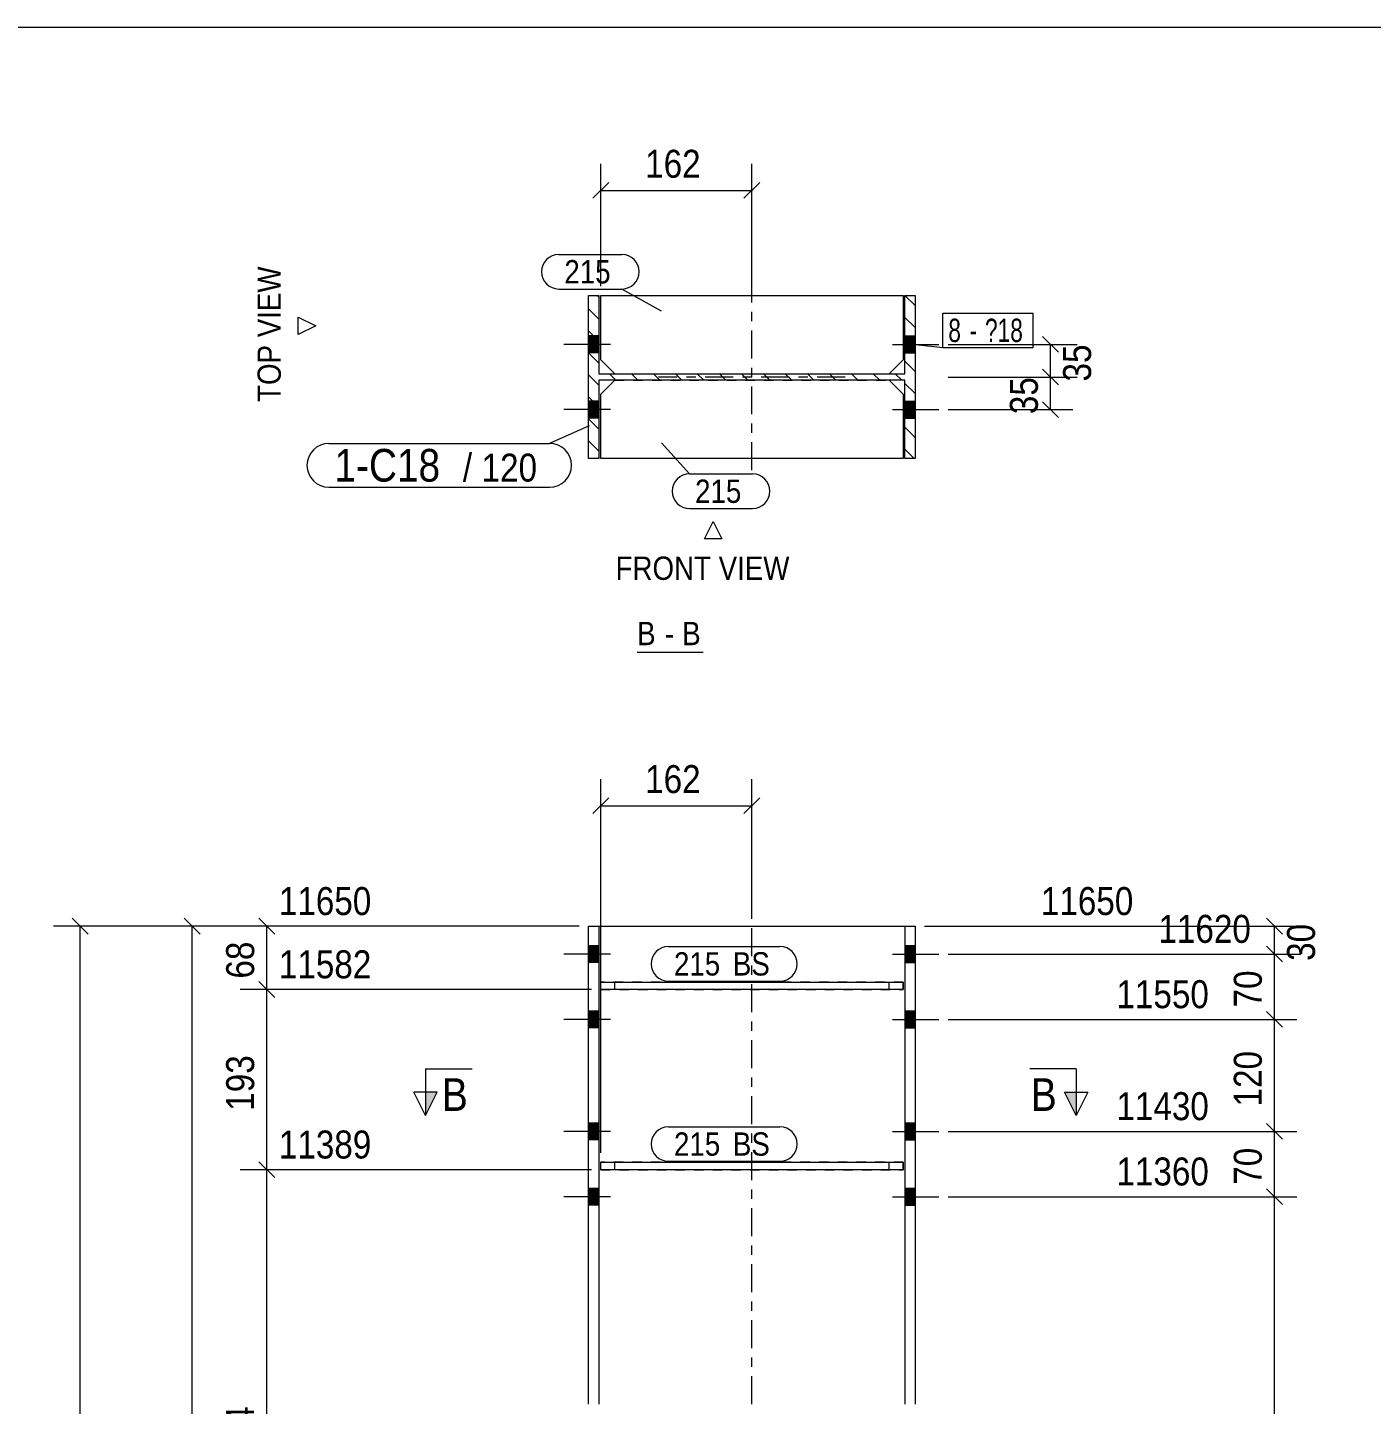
# Model space of a CAD drawing. Header units: millimetres. Extents: x 2 to 825, y 1 to 579.
# Drawn here: x 318.3 to 462.3, y 431.4 to 579 of the extents above; entities that cross this region are included whole.
import ezdxf

# ---------------------------------------------------------------- set-up
doc = ezdxf.new("R2010")
doc.units = ezdxf.units.MM
for name, pattern in [('XKITLINE00', [0]), ('XKITLINE01', [4, 1, -1, 1, -1]), ('XKITLINE03', [6, 3, -1, 1, -1])]:
    doc.linetypes.add(name, pattern=pattern)
for name, color, linetype, lineweight in [('Bolt', 3, 'Continuous', 0), ('BoltMark', 7, 'Continuous', 0), ('Dimensions', 7, 'Continuous', 0), ('DrawingSheet', 5, 'Continuous', 0), ('OtherObjectType', 7, 'Continuous', 0), ('Part', 2, 'Continuous', 0), ('PartMark', 7, 'Continuous', 0), ('Section', 6, 'Continuous', 0)]:
    doc.layers.add(name, color=color, linetype=linetype, lineweight=lineweight)
doc.styles.add('ARIAL', font='ARIAL.TTF')
doc.styles.add('ARIAL_NARROW', font='ARIALN.TTF')

# ---------------------------------------------------------------- blocks, each defined once
blk = doc.blocks.new('*A2')
at = {"layer": 'Part', "color": 7, "linetype": 'XKITLINE00', "lineweight": 0}
for p, q in [((379.5, 550.1), (379.3, 550.3)), ((413.4, 549.2), (412.3, 550.3)), ((412.3, 550.3), (412.3, 550.3)), ((379.5, 547.74), (378.4, 548.84)), ((413.4, 546.84), (412.3, 547.94)), ((379.5, 545.38), (378.4, 546.48)), ((413.4, 544.49), (412.3, 545.59)), ((379.5, 543.03), (378.4, 544.13)), ((413.4, 542.13), (412.3, 543.23)), ((379.5, 540.67), (378.4, 541.77)), ((381.33, 541.2), (380.63, 541.9)), ((383.68, 541.2), (382.98, 541.9)), ((386.04, 541.2), (385.34, 541.9)), ((388.4, 541.2), (387.7, 541.9)), ((390.75, 541.2), (390.05, 541.9)), ((393.11, 541.2), (392.41, 541.9)), ((395.47, 541.2), (394.77, 541.9)), ((397.83, 541.2), (397.13, 541.9)), ((400.18, 541.2), (399.48, 541.9)), ((402.54, 541.2), (401.84, 541.9)), ((404.9, 541.2), (404.2, 541.9)), ((407.26, 541.2), (406.56, 541.9)), ((409.61, 541.2), (408.91, 541.9)), ((411.97, 541.2), (411.27, 541.9)), ((413.4, 539.77), (412.3, 540.87)), ((379.5, 538.31), (378.4, 539.41)), ((413.4, 537.41), (412.3, 538.51)), ((379.5, 535.95), (378.4, 537.05)), ((413.4, 535.06), (412.3, 536.16)), ((379.5, 533.6), (378.4, 534.7)), ((413.3, 532.8), (412.3, 533.8))]:
    blk.add_line(p, q, dxfattribs=at)
blk = doc.blocks.new('*A3')
at = {"layer": 'Bolt'}
for points in [[(413.4, 478.81), (412.3, 478.81), (412.3, 480.61), (413.4, 480.61)], [(413.4, 478.81), (412.3, 478.81), (412.3, 480.61), (413.4, 480.61)], [(413.4, 471.81), (412.3, 471.81), (412.3, 473.61), (413.4, 473.61)], [(413.4, 471.81), (412.3, 471.81), (412.3, 473.61), (413.4, 473.61)], [(413.4, 459.81), (412.3, 459.81), (412.3, 461.61), (413.4, 461.61)], [(413.4, 459.81), (412.3, 459.81), (412.3, 461.61), (413.4, 461.61)], [(413.4, 452.81), (412.3, 452.81), (412.3, 454.61), (413.4, 454.61)], [(413.4, 452.81), (412.3, 452.81), (412.3, 454.61), (413.4, 454.61)]]:
    blk.add_hatch(color=3, dxfattribs=at).paths.add_polyline_path(points, flags=17)
at = {"layer": 'Bolt', "color": 3, "linetype": 'XKITLINE00', "lineweight": 0}
for p, q in [((410.95, 479.71), (415.95, 479.71)), ((410.95, 479.71), (415.95, 479.71)), ((412.3, 480.61), (413.4, 480.61)), ((412.3, 480.61), (413.4, 480.61)), ((412.3, 478.81), (413.4, 478.81)), ((412.3, 478.81), (413.4, 478.81)), ((410.95, 472.71), (415.95, 472.71)), ((410.95, 472.71), (415.95, 472.71)), ((412.3, 473.61), (413.4, 473.61)), ((412.3, 473.61), (413.4, 473.61)), ((412.3, 471.81), (413.4, 471.81)), ((412.3, 471.81), (413.4, 471.81)), ((410.95, 460.71), (415.95, 460.71)), ((410.95, 460.71), (415.95, 460.71)), ((412.3, 461.61), (413.4, 461.61)), ((412.3, 461.61), (413.4, 461.61)), ((412.3, 459.81), (413.4, 459.81)), ((412.3, 459.81), (413.4, 459.81)), ((412.3, 454.61), (413.4, 454.61)), ((412.3, 454.61), (413.4, 454.61)), ((410.95, 453.71), (415.95, 453.71)), ((410.95, 453.71), (415.95, 453.71)), ((412.3, 452.81), (413.4, 452.81)), ((412.3, 452.81), (413.4, 452.81))]:
    blk.add_line(p, q, dxfattribs=at)
blk = doc.blocks.new('*A4')
at = {"layer": 'Bolt'}
for points in [[(379.5, 478.79), (378.4, 478.79), (378.4, 480.59), (379.5, 480.59)], [(379.5, 478.79), (378.4, 478.79), (378.4, 480.59), (379.5, 480.59)], [(379.5, 471.79), (378.4, 471.79), (378.4, 473.59), (379.5, 473.59)], [(379.5, 471.79), (378.4, 471.79), (378.4, 473.59), (379.5, 473.59)], [(379.5, 459.79), (378.4, 459.79), (378.4, 461.59), (379.5, 461.59)], [(379.5, 459.79), (378.4, 459.79), (378.4, 461.59), (379.5, 461.59)], [(379.5, 452.79), (378.4, 452.79), (378.4, 454.59), (379.5, 454.59)], [(379.5, 452.79), (378.4, 452.79), (378.4, 454.59), (379.5, 454.59)]]:
    blk.add_hatch(color=3, dxfattribs=at).paths.add_polyline_path(points, flags=17)
at = {"layer": 'Bolt', "color": 3, "linetype": 'XKITLINE00', "lineweight": 0}
for p, q in [((380.75, 479.69), (375.75, 479.69)), ((380.75, 479.69), (375.75, 479.69)), ((379.5, 480.59), (378.4, 480.59)), ((379.5, 480.59), (378.4, 480.59)), ((379.5, 478.79), (378.4, 478.79)), ((379.5, 478.79), (378.4, 478.79)), ((380.75, 472.69), (375.75, 472.69)), ((380.75, 472.69), (375.75, 472.69)), ((379.5, 473.59), (378.4, 473.59)), ((379.5, 473.59), (378.4, 473.59)), ((379.5, 471.79), (378.4, 471.79)), ((379.5, 471.79), (378.4, 471.79)), ((380.75, 460.69), (375.75, 460.69)), ((380.75, 460.69), (375.75, 460.69)), ((379.5, 461.59), (378.4, 461.59)), ((379.5, 461.59), (378.4, 461.59)), ((379.5, 459.79), (378.4, 459.79)), ((379.5, 459.79), (378.4, 459.79)), ((379.5, 454.59), (378.4, 454.59)), ((379.5, 454.59), (378.4, 454.59)), ((380.75, 453.69), (375.75, 453.69)), ((380.75, 453.69), (375.75, 453.69)), ((379.5, 452.79), (378.4, 452.79)), ((379.5, 452.79), (378.4, 452.79))]:
    blk.add_line(p, q, dxfattribs=at)
blk = doc.blocks.new('*A12')
at = {"layer": 'Part', "color": 7, "linetype": 'XKITLINE03', "lineweight": 0}
blk.add_line((395.9, 431.49), (395.9, 492.69), dxfattribs=at)
at = {"layer": 'Part', "color": 2, "linetype": 'XKITLINE00', "lineweight": 0}
for p, q in [((378.4, 431.49), (378.4, 482.69)), ((378.4, 482.69), (413.4, 482.69)), ((379.5, 482.69), (379.5, 431.49)), ((412.3, 482.69), (412.3, 431.49)), ((413.4, 482.69), (413.4, 431.49))]:
    blk.add_line(p, q, dxfattribs=at)
blk = doc.blocks.new('*A25')
at = {"layer": 'Part', "color": 7, "linetype": 'XKITLINE01', "lineweight": 0}
for p, q in [((412.1, 476.71), (379.7, 476.71)), ((379.7, 475.91), (379.7, 476.71)), ((381.2, 475.91), (381.2, 476.71)), ((410.6, 475.91), (410.6, 476.71)), ((412.1, 475.91), (412.1, 476.71)), ((379.7, 475.91), (412.1, 475.91))]:
    blk.add_line(p, q, dxfattribs=at)
blk = doc.blocks.new('*A26')
at = {"layer": 'Part', "color": 7, "linetype": 'XKITLINE01', "lineweight": 0}
for p, q in [((412.1, 457.4), (379.7, 457.4)), ((379.7, 456.6), (379.7, 457.4)), ((379.7, 456.6), (412.1, 456.6)), ((381.2, 456.6), (381.2, 457.4)), ((410.6, 456.6), (410.6, 457.4)), ((412.1, 456.6), (412.1, 457.4))]:
    blk.add_line(p, q, dxfattribs=at)
blk = doc.blocks.new('*A27')
at = {"layer": 'Part', "color": 2, "linetype": 'XKITLINE00', "lineweight": 0}
for p, q in [((379.7, 475.91), (379.7, 476.71)), ((379.7, 476.71), (412.1, 476.71)), ((412.1, 476.71), (412.1, 475.91)), ((412.1, 475.91), (379.7, 475.91))]:
    blk.add_line(p, q, dxfattribs=at)
at = {"layer": 'Part', "color": 7, "linetype": 'XKITLINE01', "lineweight": 0}
for p, q in [((381.2, 475.91), (381.2, 476.71)), ((410.6, 475.91), (410.6, 476.71))]:
    blk.add_line(p, q, dxfattribs=at)
blk = doc.blocks.new('*A28')
at = {"layer": 'Part', "color": 2, "linetype": 'XKITLINE00', "lineweight": 0}
for p, q in [((379.7, 456.6), (379.7, 457.4)), ((379.7, 457.4), (412.1, 457.4)), ((412.1, 456.6), (379.7, 456.6)), ((412.1, 457.4), (412.1, 456.6))]:
    blk.add_line(p, q, dxfattribs=at)
at = {"layer": 'Part', "color": 7, "linetype": 'XKITLINE01', "lineweight": 0}
for p, q in [((381.2, 456.6), (381.2, 457.4)), ((410.6, 456.6), (410.6, 457.4))]:
    blk.add_line(p, q, dxfattribs=at)
blk = doc.blocks.new('*A61')
at = {"layer": 'Bolt'}
for points in [[(412.3, 545.95), (413.4, 545.95), (413.4, 544.15), (412.3, 544.15)], [(412.3, 545.95), (413.4, 545.95), (413.4, 544.15), (412.3, 544.15)], [(412.3, 538.95), (413.4, 538.95), (413.4, 537.15), (412.3, 537.15)], [(412.3, 538.95), (413.4, 538.95), (413.4, 537.15), (412.3, 537.15)]]:
    blk.add_hatch(color=3, dxfattribs=at).paths.add_polyline_path(points, flags=17)
at = {"layer": 'Bolt', "color": 3, "linetype": 'XKITLINE00', "lineweight": 0}
for p, q in [((410.95, 545.05), (415.95, 545.05)), ((410.95, 545.05), (415.95, 545.05)), ((412.3, 545.95), (413.4, 545.95)), ((412.3, 545.95), (413.4, 545.95)), ((412.3, 544.15), (413.4, 544.15)), ((412.3, 544.15), (413.4, 544.15)), ((412.3, 538.95), (413.4, 538.95)), ((412.3, 538.95), (413.4, 538.95)), ((410.95, 538.05), (415.95, 538.05)), ((410.95, 538.05), (415.95, 538.05)), ((412.3, 537.15), (413.4, 537.15)), ((412.3, 537.15), (413.4, 537.15))]:
    blk.add_line(p, q, dxfattribs=at)
blk = doc.blocks.new('*A62')
at = {"layer": 'Bolt'}
for points in [[(379.5, 544.15), (378.4, 544.15), (378.4, 545.95), (379.5, 545.95)], [(379.5, 544.15), (378.4, 544.15), (378.4, 545.95), (379.5, 545.95)], [(379.5, 537.15), (378.4, 537.15), (378.4, 538.95), (379.5, 538.95)], [(379.5, 537.15), (378.4, 537.15), (378.4, 538.95), (379.5, 538.95)]]:
    blk.add_hatch(color=3, dxfattribs=at).paths.add_polyline_path(points, flags=17)
at = {"layer": 'Bolt', "color": 3, "linetype": 'XKITLINE00', "lineweight": 0}
for p, q in [((380.75, 545.05), (375.75, 545.05)), ((380.75, 545.05), (375.75, 545.05)), ((379.5, 545.95), (378.4, 545.95)), ((379.5, 545.95), (378.4, 545.95)), ((379.5, 544.15), (378.4, 544.15)), ((379.5, 544.15), (378.4, 544.15)), ((379.5, 538.95), (378.4, 538.95)), ((379.5, 538.95), (378.4, 538.95)), ((380.75, 538.05), (375.75, 538.05)), ((380.75, 538.05), (375.75, 538.05)), ((379.5, 537.15), (378.4, 537.15)), ((379.5, 537.15), (378.4, 537.15))]:
    blk.add_line(p, q, dxfattribs=at)
blk = doc.blocks.new('*A63')
at = {"layer": 'Part', "color": 7, "linetype": 'XKITLINE03', "lineweight": 0}
for p, q in [((395.9, 531.55), (395.9, 551.55)), ((405.9, 541.55), (385.9, 541.55))]:
    blk.add_line(p, q, dxfattribs=at)
at = {"layer": 'Part', "color": 2, "linetype": 'XKITLINE00', "lineweight": 0}
for p, q in [((378.4, 532.8), (378.4, 550.3)), ((378.4, 550.3), (379.5, 550.3)), ((379.5, 550.3), (379.5, 541.9)), ((412.3, 550.3), (413.4, 550.3)), ((412.3, 541.9), (412.3, 550.3)), ((413.4, 550.3), (413.4, 532.8)), ((379.5, 541.9), (412.3, 541.9)), ((412.3, 541.2), (379.5, 541.2)), ((379.5, 541.2), (379.5, 532.8)), ((412.3, 532.8), (412.3, 541.2)), ((379.5, 532.8), (378.4, 532.8)), ((413.4, 532.8), (412.3, 532.8))]:
    blk.add_line(p, q, dxfattribs=at)
blk = doc.blocks.new('*A64')
at = {"layer": 'Part', "color": 2, "linetype": 'XKITLINE00', "lineweight": 0}
for p, q in [((379.7, 550.3), (412.1, 550.3)), ((379.7, 543.4), (379.7, 550.3)), ((412.1, 550.3), (412.1, 543.4)), ((381.2, 541.9), (379.7, 543.4)), ((412.1, 543.4), (410.6, 541.9))]:
    blk.add_line(p, q, dxfattribs=at)
at = {"layer": 'Part', "color": 7, "linetype": 'XKITLINE01', "lineweight": 0}
blk.add_line((381.2, 541.9), (410.6, 541.9), dxfattribs=at)
blk = doc.blocks.new('*A65')
at = {"layer": 'Part', "color": 2, "linetype": 'XKITLINE00', "lineweight": 0}
for p, q in [((379.7, 539.7), (381.2, 541.2)), ((410.6, 541.2), (412.1, 539.7)), ((379.7, 532.8), (379.7, 539.7)), ((412.1, 539.7), (412.1, 532.8)), ((412.1, 532.8), (379.7, 532.8))]:
    blk.add_line(p, q, dxfattribs=at)
at = {"layer": 'Part', "color": 7, "linetype": 'XKITLINE01', "lineweight": 0}
blk.add_line((381.2, 541.2), (410.6, 541.2), dxfattribs=at)
blk = doc.blocks.new('*A66')
at = {"layer": 'DrawingSheet', "color": 5, "linetype": 'XKITLINE00', "lineweight": 0}
blk.add_line((825, 579), (5, 579), dxfattribs=at)
blk = doc.blocks.new('*A74')
at = {"layer": 'Dimensions', "color": 7, "linetype": 'XKITLINE00', "lineweight": 0}
for p, q in [((377.4, 482.69), (321.05, 482.69)), ((323.05, 483.54), (324.75, 481.84)), ((323.9, 86.11), (323.9, 482.69))]:
    blk.add_line(p, q, dxfattribs=at)
at = {"layer": 'Dimensions', "color": 3}
blk.add_point((323.9, 482.69), dxfattribs=at)
blk = doc.blocks.new('*A88')
at = {"layer": 'PartMark', "color": 7, "linetype": 'XKITLINE00', "lineweight": 0}
for p, q in [((386.95, 480.51), (398.91, 480.51)), ((386.95, 476.81), (398.91, 476.81))]:
    blk.add_line(p, q, dxfattribs=at)
for centre, start, end in [((386.95, 478.66), 90, 270), ((398.91, 478.66), 270, 90)]:
    blk.add_arc(centre, 1.85, start, end, dxfattribs=at)
at = {"layer": 'PartMark', "color": 3, "style": 'ARIAL', "width": 0.85}
for s, p in [('215', (387.55, 477.41)), ('BS', (393.86, 477.41))]:
    blk.add_text(s, height=2.5, dxfattribs=at).set_placement(p)
blk = doc.blocks.new('*A89')
at = {"layer": 'PartMark', "color": 7, "linetype": 'XKITLINE00', "lineweight": 0}
for p, q in [((386.95, 461.2), (398.91, 461.2)), ((386.95, 457.5), (398.91, 457.5))]:
    blk.add_line(p, q, dxfattribs=at)
for centre, start, end in [((386.95, 459.35), 90, 270), ((398.91, 459.35), 270, 90)]:
    blk.add_arc(centre, 1.85, start, end, dxfattribs=at)
at = {"layer": 'PartMark', "color": 3, "style": 'ARIAL', "width": 0.85}
for s, p in [('215', (387.55, 458.1)), ('BS', (393.86, 458.1))]:
    blk.add_text(s, height=2.5, dxfattribs=at).set_placement(p)
blk = doc.blocks.new('*A93')
at = {"layer": 'Section'}
for points in [[(362.18, 464.9), (360.93, 462.4), (360.93, 464.9)], [(430.67, 464.9), (430.67, 462.4), (429.42, 464.9)]]:
    blk.add_hatch(color=3, dxfattribs=at).paths.add_polyline_path(points, flags=17)
at = {"layer": 'Section', "color": 1, "linetype": 'XKITLINE00', "lineweight": 0}
for p, q in [((360.93, 467.4), (365.93, 467.4)), ((360.93, 467.4), (360.93, 462.4)), ((430.67, 467.4), (425.67, 467.4)), ((430.67, 467.4), (430.67, 462.4))]:
    blk.add_line(p, q, dxfattribs=at)
at = {"layer": 'Section', "color": 3, "linetype": 'XKITLINE00', "lineweight": 0}
for p, q in [((360.93, 462.4), (359.68, 464.9)), ((362.18, 464.9), (359.68, 464.9)), ((360.93, 462.4), (362.18, 464.9)), ((429.42, 464.9), (431.92, 464.9)), ((430.67, 462.4), (429.42, 464.9)), ((431.92, 464.9), (430.67, 462.4))]:
    blk.add_line(p, q, dxfattribs=at)
at = {"layer": 'Section', "color": 7, "style": 'ARIAL', "width": 0.85}
for p in [(362.68, 462.9), (425.8, 462.9)]:
    blk.add_text('B', height=3.5, dxfattribs=at).set_placement(p)
blk = doc.blocks.new('*A98')
at = {"layer": 'Dimensions', "color": 7, "linetype": 'XKITLINE00', "lineweight": 0}
for p, q in [((377.4, 482.69), (333.05, 482.69)), ((335.05, 483.54), (336.75, 481.84)), ((335.9, 87.61), (335.9, 482.69))]:
    blk.add_line(p, q, dxfattribs=at)
at = {"layer": 'Dimensions', "color": 3}
blk.add_point((335.9, 482.69), dxfattribs=at)
blk = doc.blocks.new('*A99')
at = {"layer": 'Dimensions', "color": 7, "linetype": 'XKITLINE00', "lineweight": 0}
for p, q in [((451.05, 454.56), (452.75, 452.87)), ((416.95, 453.71), (454.3, 453.71)), ((451.9, 87.61), (451.9, 453.71))]:
    blk.add_line(p, q, dxfattribs=at)
at = {"layer": 'Dimensions', "color": 3}
blk.add_point((451.9, 453.71), dxfattribs=at)
at = {"layer": 'Dimensions', "color": 3, "style": 'ARIAL', "width": 0.85}
blk.add_text('11360', height=3, dxfattribs=at).set_placement((434.97, 454.91))
blk = doc.blocks.new('*A100')
at = {"layer": 'Dimensions', "color": 7, "linetype": 'XKITLINE00', "lineweight": 0}
for p, q in [((416.95, 460.71), (454.3, 460.71)), ((451.05, 461.56), (452.75, 459.87)), ((451.9, 453.71), (451.9, 460.71)), ((451.05, 454.56), (452.75, 452.87)), ((416.95, 453.71), (454.3, 453.71))]:
    blk.add_line(p, q, dxfattribs=at)
at = {"layer": 'Dimensions', "color": 3}
for p in [(451.9, 460.71), (451.9, 453.71)]:
    blk.add_point(p, dxfattribs=at)
at = {"layer": 'Dimensions', "color": 3, "style": 'ARIAL', "width": 0.85}
blk.add_text('11430', height=3, dxfattribs=at).set_placement((434.97, 461.91))
blk.add_text('70', height=3, rotation=90.0002, dxfattribs=at).set_placement((450.55, 454.99))
blk = doc.blocks.new('*A101')
at = {"layer": 'Dimensions', "color": 7, "linetype": 'XKITLINE00', "lineweight": 0}
for p, q in [((416.95, 472.71), (454.3, 472.71)), ((451.05, 473.56), (452.75, 471.87)), ((451.9, 460.71), (451.9, 472.71)), ((416.95, 460.71), (454.3, 460.71)), ((451.05, 461.56), (452.75, 459.87))]:
    blk.add_line(p, q, dxfattribs=at)
at = {"layer": 'Dimensions', "color": 3}
for p in [(451.9, 472.71), (451.9, 460.71)]:
    blk.add_point(p, dxfattribs=at)
at = {"layer": 'Dimensions', "color": 3, "style": 'ARIAL', "width": 0.85}
blk.add_text('11550', height=3, dxfattribs=at).set_placement((434.97, 473.91))
blk.add_text('120', height=3, rotation=90.0002, dxfattribs=at).set_placement((450.55, 463.38))
blk = doc.blocks.new('*A102')
at = {"layer": 'Dimensions', "color": 7, "linetype": 'XKITLINE00', "lineweight": 0}
for p, q in [((416.95, 479.71), (454.3, 479.71)), ((451.05, 480.56), (452.75, 478.87)), ((451.9, 472.71), (451.9, 479.71)), ((416.95, 472.71), (454.3, 472.71)), ((451.05, 473.56), (452.75, 471.87))]:
    blk.add_line(p, q, dxfattribs=at)
at = {"layer": 'Dimensions', "color": 3}
for p in [(451.9, 479.71), (451.9, 472.71)]:
    blk.add_point(p, dxfattribs=at)
at = {"layer": 'Dimensions', "color": 3, "style": 'ARIAL', "width": 0.85}
blk.add_text('11620', height=3, dxfattribs=at).set_placement((439.47, 480.91))
blk.add_text('70', height=3, rotation=90.0002, dxfattribs=at).set_placement((450.55, 473.99))
blk = doc.blocks.new('*A103')
at = {"layer": 'Dimensions', "color": 7, "linetype": 'XKITLINE00', "lineweight": 0}
for p, q in [((414.4, 482.69), (454.75, 482.69)), ((451.05, 483.54), (452.75, 481.84)), ((451.9, 479.71), (451.9, 482.69)), ((416.95, 479.71), (454.75, 479.71)), ((451.05, 480.56), (452.75, 478.87))]:
    blk.add_line(p, q, dxfattribs=at)
at = {"layer": 'Dimensions', "color": 3}
for p in [(451.9, 482.69), (451.9, 479.71)]:
    blk.add_point(p, dxfattribs=at)
at = {"layer": 'Dimensions', "color": 3, "style": 'ARIAL', "width": 0.85}
blk.add_text('11650', height=3, dxfattribs=at).set_placement((426.87, 483.89))
blk.add_text('30', height=3, rotation=90.0002, dxfattribs=at).set_placement((456.25, 478.98))
blk = doc.blocks.new('*A110')
at = {"layer": 'Dimensions', "color": 7, "linetype": 'XKITLINE00', "lineweight": 0}
for p, q in [((343.05, 457.45), (344.75, 455.76)), ((378.7, 456.6), (341.05, 456.6)), ((343.9, 398.91), (343.9, 456.6)), ((394.65, 398.91), (341.05, 398.91)), ((343.05, 399.76), (344.75, 398.06))]:
    blk.add_line(p, q, dxfattribs=at)
at = {"layer": 'Dimensions', "color": 3}
for p in [(343.9, 456.6), (343.9, 398.91)]:
    blk.add_point(p, dxfattribs=at)
at = {"layer": 'Dimensions', "color": 3, "style": 'ARIAL', "width": 0.85}
blk.add_text('11389', height=3, dxfattribs=at).set_placement((345.2, 457.8))
blk.add_text('1004', height=3, rotation=90.0002, dxfattribs=at).set_placement((342.55, 423.31))
blk = doc.blocks.new('*A111')
at = {"layer": 'Dimensions', "color": 7, "linetype": 'XKITLINE00', "lineweight": 0}
for p, q in [((343.05, 476.76), (344.75, 475.07)), ((378.7, 475.91), (341.05, 475.91)), ((343.9, 456.6), (343.9, 475.91)), ((343.05, 457.45), (344.75, 455.76)), ((378.7, 456.6), (341.05, 456.6))]:
    blk.add_line(p, q, dxfattribs=at)
at = {"layer": 'Dimensions', "color": 3}
for p in [(343.9, 475.91), (343.9, 456.6)]:
    blk.add_point(p, dxfattribs=at)
at = {"layer": 'Dimensions', "color": 3, "style": 'ARIAL', "width": 0.85}
blk.add_text('11582', height=3, dxfattribs=at).set_placement((345.2, 477.11))
blk.add_text('193', height=3, rotation=90.0002, dxfattribs=at).set_placement((342.55, 462.92))
blk = doc.blocks.new('*A112')
at = {"layer": 'Dimensions', "color": 7, "linetype": 'XKITLINE00', "lineweight": 0}
for p, q in [((377.4, 482.69), (341.05, 482.69)), ((343.05, 483.54), (344.75, 481.84)), ((343.9, 475.91), (343.9, 482.69)), ((343.05, 476.76), (344.75, 475.07)), ((378.7, 475.91), (341.05, 475.91))]:
    blk.add_line(p, q, dxfattribs=at)
at = {"layer": 'Dimensions', "color": 3}
for p in [(343.9, 482.69), (343.9, 475.91)]:
    blk.add_point(p, dxfattribs=at)
at = {"layer": 'Dimensions', "color": 3, "style": 'ARIAL', "width": 0.85}
blk.add_text('11650', height=3, dxfattribs=at).set_placement((345.2, 483.89))
blk.add_text('68', height=3, rotation=90.0002, dxfattribs=at).set_placement((342.55, 477.08))
blk = doc.blocks.new('*A113')
at = {"layer": 'Dimensions', "color": 7, "linetype": 'XKITLINE00', "lineweight": 0}
for p, q in [((379.7, 458.4), (379.7, 498.46)), ((395.9, 483.69), (395.9, 498.46)), ((380.55, 496.46), (378.85, 494.76)), ((396.75, 496.46), (395.05, 494.76)), ((379.7, 495.61), (395.9, 495.61))]:
    blk.add_line(p, q, dxfattribs=at)
at = {"layer": 'Dimensions', "color": 3}
for p in [(379.7, 495.61), (395.9, 495.61)]:
    blk.add_point(p, dxfattribs=at)
at = {"layer": 'Dimensions', "color": 3, "style": 'ARIAL', "width": 0.85}
blk.add_text('162', height=3, dxfattribs=at).set_placement((384.46, 496.96))
blk = doc.blocks.new('*A153')
at = {"layer": 'Dimensions', "color": 7, "linetype": 'XKITLINE00', "lineweight": 0}
for p, q in [((416.95, 541.55), (430.3, 541.55)), ((427.05, 542.4), (428.75, 540.7)), ((427.9, 538.05), (427.9, 541.55)), ((427.05, 538.9), (428.75, 537.2)), ((416.95, 538.05), (430.3, 538.05))]:
    blk.add_line(p, q, dxfattribs=at)
at = {"layer": 'Dimensions', "color": 3}
for p in [(427.9, 541.55), (427.9, 538.05)]:
    blk.add_point(p, dxfattribs=at)
at = {"layer": 'Dimensions', "color": 3, "style": 'ARIAL', "width": 0.85}
blk.add_text('35', height=3, rotation=90.0002, dxfattribs=at).set_placement((426.55, 537.57))
blk = doc.blocks.new('*A154')
at = {"layer": 'Dimensions', "color": 7, "linetype": 'XKITLINE00', "lineweight": 0}
for p, q in [((416.95, 545.05), (430.75, 545.05)), ((427.05, 545.9), (428.75, 544.2)), ((427.9, 541.55), (427.9, 545.05)), ((416.95, 541.55), (430.75, 541.55)), ((427.05, 542.4), (428.75, 540.7))]:
    blk.add_line(p, q, dxfattribs=at)
at = {"layer": 'Dimensions', "color": 3}
for p in [(427.9, 545.05), (427.9, 541.55)]:
    blk.add_point(p, dxfattribs=at)
at = {"layer": 'Dimensions', "color": 3, "style": 'ARIAL', "width": 0.85}
blk.add_text('35', height=3, rotation=90.0002, dxfattribs=at).set_placement((432.25, 541.07))
blk = doc.blocks.new('*A155')
at = {"layer": 'Dimensions', "color": 7, "linetype": 'XKITLINE00', "lineweight": 0}
for p, q in [((379.7, 551.3), (379.7, 564.4)), ((395.9, 551.3), (395.9, 564.4)), ((380.55, 562.4), (378.85, 560.7)), ((396.75, 562.4), (395.05, 560.7)), ((379.7, 561.55), (395.9, 561.55))]:
    blk.add_line(p, q, dxfattribs=at)
at = {"layer": 'Dimensions', "color": 3}
for p in [(379.7, 561.55), (395.9, 561.55)]:
    blk.add_point(p, dxfattribs=at)
at = {"layer": 'Dimensions', "color": 3, "style": 'ARIAL', "width": 0.85}
blk.add_text('162', height=3, dxfattribs=at).set_placement((384.46, 562.9))
blk = doc.blocks.new('*A156')
at = {"layer": 'BoltMark', "color": 7, "linetype": 'XKITLINE00', "lineweight": 0}
for p, q in [((416.35, 548.4), (426.04, 548.4)), ((416.35, 544.7), (416.35, 548.4)), ((426.04, 544.7), (426.04, 548.4)), ((413.45, 545.05), (416.35, 544.7)), ((416.35, 544.7), (426.04, 544.7))]:
    blk.add_line(p, q, dxfattribs=at)
at = {"layer": 'BoltMark', "color": 3, "style": 'ARIAL_NARROW', "width": 0.85}
for s, p in [('8', (416.95, 545.3)), ('?18', (420.88, 545.3)), ('-', (419.22, 545.3))]:
    blk.add_text(s, height=2.5, dxfattribs=at).set_placement(p)
blk = doc.blocks.new('*A157')
at = {"layer": 'PartMark', "color": 7, "linetype": 'XKITLINE00', "lineweight": 0}
for p, q in [((386.21, 534.51), (389.21, 531.16)), ((389.21, 531.16), (395.97, 531.16)), ((389.21, 527.46), (395.97, 527.46))]:
    blk.add_line(p, q, dxfattribs=at)
for centre, start, end in [((389.21, 529.31), 90, 270), ((395.97, 529.31), 270, 90)]:
    blk.add_arc(centre, 1.85, start, end, dxfattribs=at)
at = {"layer": 'PartMark', "color": 3, "style": 'ARIAL', "width": 0.85}
blk.add_text('215', height=2.5, dxfattribs=at).set_placement((389.81, 528.06))
blk = doc.blocks.new('*A158')
at = {"layer": 'PartMark', "color": 7, "linetype": 'XKITLINE00', "lineweight": 0}
for p, q in [((375.2, 554.68), (381.97, 554.68)), ((375.2, 550.98), (381.97, 550.98)), ((386.21, 548.59), (381.97, 550.98))]:
    blk.add_line(p, q, dxfattribs=at)
for centre, start, end in [((375.2, 552.83), 90, 270), ((381.97, 552.83), 270, 90)]:
    blk.add_arc(centre, 1.85, start, end, dxfattribs=at)
at = {"layer": 'PartMark', "color": 3, "style": 'ARIAL', "width": 0.85}
blk.add_text('215', height=2.5, dxfattribs=at).set_placement((375.8, 551.58))
blk = doc.blocks.new('*A159')
at = {"layer": 'PartMark', "color": 7, "linetype": 'XKITLINE00', "lineweight": 0}
for p, q in [((378.45, 536.33), (374.21, 534.44)), ((350.56, 534.44), (374.21, 534.44)), ((350.56, 529.74), (374.21, 529.74))]:
    blk.add_line(p, q, dxfattribs=at)
for centre, start, end in [((350.56, 532.09), 90, 270), ((374.21, 532.09), 270, 90)]:
    blk.add_arc(centre, 2.35, start, end, dxfattribs=at)
at = {"layer": 'PartMark', "color": 1, "style": 'ARIAL', "width": 0.85}
blk.add_text('1-C18', height=3.5, dxfattribs=at).set_placement((351.16, 530.34))
at = {"layer": 'PartMark', "color": 3, "style": 'ARIAL', "width": 0.85}
for s, p in [('/', (364.92, 530.34)), ('120', (366.93, 530.34))]:
    blk.add_text(s, height=3, dxfattribs=at).set_placement(p)
blk = doc.blocks.new('*A160')
at = {"layer": 'OtherObjectType', "color": 7, "linetype": 'XKITLINE00', "lineweight": 0}
for p, q in [((347.28, 546.09), (347.28, 547.97)), ((347.28, 547.97), (349.16, 547.03)), ((349.16, 547.03), (347.28, 546.09)), ((349.16, 547.03), (349.16, 547.03)), ((390.82, 524.19), (391.75, 526.06)), ((391.75, 526.06), (392.69, 524.19)), ((391.75, 526.06), (391.75, 526.06)), ((392.69, 524.19), (390.82, 524.19)), ((383.6, 512.06), (390.66, 512.06))]:
    blk.add_line(p, q, dxfattribs=at)
at = {"layer": 'OtherObjectType', "color": 7, "style": 'ARIAL', "width": 0.85}
blk.add_text('TOP VIEW', height=2.5, rotation=90, dxfattribs=at).set_placement((345.41, 538.88))
for s, p in [('FRONT VIEW', (381.29, 519.81)), ('B', (383.6, 512.81)), ('B', (388.43, 512.81)), ('-', (386.57, 512.81))]:
    blk.add_text(s, height=2.5, dxfattribs=at).set_placement(p)

msp = doc.modelspace()

# ---------------------------------------------------------------- block references
at = {"lineweight": 0}
for name in ['*A66', '*A155', '*A158', '*A63', '*A2', '*A64', '*A156', '*A62', '*A61', '*A154', '*A153', '*A65', '*A159', '*A157', '*A113', '*A112', '*A103', '*A74', '*A98', '*A102', '*A111', '*A4', '*A88', '*A3', '*A25', '*A27', '*A101', '*A93', '*A100', '*A110', '*A89', '*A99', '*A26', '*A28']:
    msp.add_blockref(name, (0, 0), dxfattribs=at)
at = {"layer": 'OtherObjectType', "lineweight": 0}
msp.add_blockref('*A160', (0, 0), dxfattribs=at)
at = {"layer": 'Part', "lineweight": 0}
msp.add_blockref('*A12', (0, 0), dxfattribs=at)

doc.saveas('drawing.dxf')
